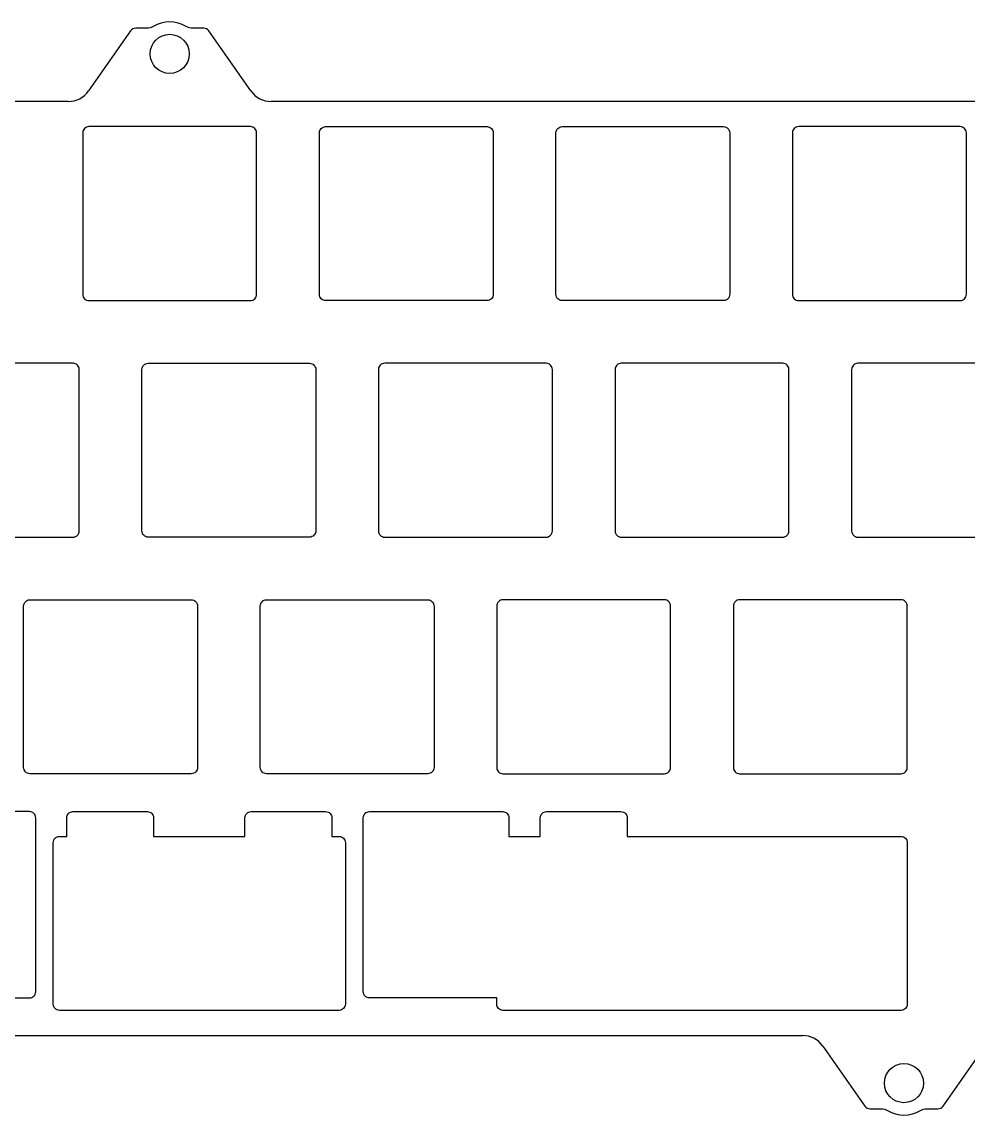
# Model space of a CAD drawing. Header units: millimetres. Extents: x 9 to 371, y 9 to 97.
# Drawn here: x 192.5 to 268.7, y 9.2 to 97.2 of the extents above; entities that cross this region are included whole.
import ezdxf

# ---------------------------------------------------------------- set-up
doc = ezdxf.new("R2010")
doc.units = ezdxf.units.MM
doc.header["$MEASUREMENT"] = 0

msp = doc.modelspace()

# ---------------------------------------------------------------- linework, layer by layer
for p, q in [((201.214, 96.523), (197.829, 91.689)), ((201.214, 96.523), (197.829, 91.689)), ((202.519, 96.736), (201.624, 96.736)), ((202.519, 96.736), (201.624, 96.736)), ((207.103, 96.736), (206.208, 96.736)), ((207.103, 96.736), (206.208, 96.736)), ((210.897, 91.689), (207.513, 96.523)), ((210.897, 91.689), (207.513, 96.523)), ((196.191, 90.836), (122.786, 90.836)), ((196.191, 90.836), (122.786, 90.836)), ((275.445, 90.836), (212.536, 90.836)), ((275.445, 90.836), (212.536, 90.836)), ((106.286, 15.636), (255.316, 15.636)), ((106.286, 15.636), (255.316, 15.636)), ((256.954, 14.783), (260.339, 9.949)), ((256.954, 14.783), (260.339, 9.949)), ((266.638, 9.949), (270.022, 14.783)), ((266.638, 9.949), (270.022, 14.783)), ((260.749, 9.736), (261.644, 9.736)), ((260.749, 9.736), (261.644, 9.736)), ((265.333, 9.736), (266.228, 9.736)), ((265.333, 9.736), (266.228, 9.736))]:
    msp.add_line(p, q)
for points in [[(211.363, 88.311, 0.414214), (210.863, 88.811), (197.863, 88.811, 0.414214), (197.363, 88.311), (197.363, 75.311, 0.414214), (197.863, 74.811), (210.863, 74.811, 0.414214), (211.363, 75.311)], [(211.363, 88.311, 0.414214), (210.863, 88.811), (197.863, 88.811, 0.414214), (197.363, 88.311), (197.363, 75.311, 0.414214), (197.863, 74.811), (210.863, 74.811, 0.414214), (211.363, 75.311)], [(230.413, 88.311), (230.413, 75.311, -0.414214), (229.913, 74.811), (216.913, 74.811, -0.414214), (216.413, 75.311), (216.413, 88.311, -0.414214), (216.913, 88.811), (229.913, 88.811, -0.414214)], [(230.413, 88.311), (230.413, 75.311, -0.414214), (229.913, 74.811), (216.913, 74.811, -0.414214), (216.413, 75.311), (216.413, 88.311, -0.414214), (216.913, 88.811), (229.913, 88.811, -0.414214)], [(235.463, 75.311), (235.463, 88.311, -0.414214), (235.963, 88.811), (248.963, 88.811, -0.414214), (249.463, 88.311), (249.463, 75.311, -0.414214), (248.963, 74.811), (235.963, 74.811, -0.414214)], [(235.463, 75.311), (235.463, 88.311, -0.414214), (235.963, 88.811), (248.963, 88.811, -0.414214), (249.463, 88.311), (249.463, 75.311, -0.414214), (248.963, 74.811), (235.963, 74.811, -0.414214)], [(268.513, 88.311, 0.414214), (268.013, 88.811), (255.013, 88.811, 0.414214), (254.513, 88.311), (254.513, 75.311, 0.414214), (255.013, 74.811), (268.013, 74.811, 0.414214), (268.513, 75.311)], [(268.513, 88.311, 0.414214), (268.013, 88.811), (255.013, 88.811, 0.414214), (254.513, 88.311), (254.513, 75.311, 0.414214), (255.013, 74.811), (268.013, 74.811, 0.414214), (268.513, 75.311)], [(196.576, 55.761, 0.414214), (197.076, 56.261), (197.076, 69.261, 0.414214), (196.576, 69.761), (183.576, 69.761, 0.414214), (183.076, 69.261), (183.076, 56.261, 0.414214), (183.576, 55.761)], [(196.576, 55.761, 0.414214), (197.076, 56.261), (197.076, 69.261, 0.414214), (196.576, 69.761), (183.576, 69.761, 0.414214), (183.076, 69.261), (183.076, 56.261, 0.414214), (183.576, 55.761)], [(215.626, 55.761), (202.626, 55.761, -0.414214), (202.126, 56.261), (202.126, 69.261, -0.414214), (202.626, 69.761), (215.626, 69.761, -0.414214), (216.126, 69.261), (216.126, 56.261, -0.414214)], [(215.626, 55.761), (202.626, 55.761, -0.414214), (202.126, 56.261), (202.126, 69.261, -0.414214), (202.626, 69.761), (215.626, 69.761, -0.414214), (216.126, 69.261), (216.126, 56.261, -0.414214)], [(235.176, 69.261, 0.414214), (234.676, 69.761), (221.676, 69.761, 0.414214), (221.176, 69.261), (221.176, 56.261, 0.414214), (221.676, 55.761), (234.676, 55.761, 0.414214), (235.176, 56.261)], [(235.176, 69.261, 0.414214), (234.676, 69.761), (221.676, 69.761, 0.414214), (221.176, 69.261), (221.176, 56.261, 0.414214), (221.676, 55.761), (234.676, 55.761, 0.414214), (235.176, 56.261)], [(253.726, 55.761, 0.414214), (254.226, 56.261), (254.226, 69.261, 0.414214), (253.726, 69.761), (240.726, 69.761, 0.414214), (240.226, 69.261), (240.226, 56.261, 0.414214), (240.726, 55.761)], [(253.726, 55.761, 0.414214), (254.226, 56.261), (254.226, 69.261, 0.414214), (253.726, 69.761), (240.726, 69.761, 0.414214), (240.226, 69.261), (240.226, 56.261, 0.414214), (240.726, 55.761)], [(273.276, 69.261, 0.414214), (272.776, 69.761), (259.776, 69.761, 0.414214), (259.276, 69.261), (259.276, 56.261, 0.414214), (259.776, 55.761), (272.776, 55.761, 0.414214), (273.276, 56.261)], [(273.276, 69.261, 0.414214), (272.776, 69.761), (259.776, 69.761, 0.414214), (259.276, 69.261), (259.276, 56.261, 0.414214), (259.776, 55.761), (272.776, 55.761, 0.414214), (273.276, 56.261)], [(193.101, 50.711), (206.101, 50.711, -0.414214), (206.601, 50.211), (206.601, 37.211, -0.414214), (206.101, 36.711), (193.101, 36.711, -0.414214), (192.601, 37.211), (192.601, 50.211, -0.414214)], [(193.101, 50.711), (206.101, 50.711, -0.414214), (206.601, 50.211), (206.601, 37.211, -0.414214), (206.101, 36.711), (193.101, 36.711, -0.414214), (192.601, 37.211), (192.601, 50.211, -0.414214)], [(211.651, 37.211), (211.651, 50.211, -0.414214), (212.151, 50.711), (225.151, 50.711, -0.414214), (225.651, 50.211), (225.651, 37.211, -0.414214), (225.151, 36.711), (212.151, 36.711, -0.414214)], [(211.651, 37.211), (211.651, 50.211, -0.414214), (212.151, 50.711), (225.151, 50.711, -0.414214), (225.651, 50.211), (225.651, 37.211, -0.414214), (225.151, 36.711), (212.151, 36.711, -0.414214)], [(244.201, 36.711, 0.414214), (244.701, 37.211), (244.701, 50.211, 0.414214), (244.201, 50.711), (231.201, 50.711, 0.414214), (230.701, 50.211), (230.701, 37.211, 0.414214), (231.201, 36.711)], [(244.201, 36.711, 0.414214), (244.701, 37.211), (244.701, 50.211, 0.414214), (244.201, 50.711), (231.201, 50.711, 0.414214), (230.701, 50.211), (230.701, 37.211, 0.414214), (231.201, 36.711)], [(249.751, 37.211, 0.414214), (250.251, 36.711), (263.251, 36.711, 0.414214), (263.751, 37.211), (263.751, 50.211, 0.414214), (263.251, 50.711), (250.251, 50.711, 0.414214), (249.751, 50.211)], [(249.751, 37.211, 0.414214), (250.251, 36.711), (263.251, 36.711, 0.414214), (263.751, 37.211), (263.751, 50.211, 0.414214), (263.251, 50.711), (250.251, 50.711, 0.414214), (249.751, 50.211)], [(193.076, 18.661, 0.414214), (193.576, 19.161), (193.576, 33.161, 0.414214), (193.076, 33.661), (187.044, 33.661, 0.414214), (186.544, 33.161), (186.544, 31.661), (174.526, 31.661), (174.526, 33.161, 0.414214), (174.026, 33.661), (163.295, 33.661, 0.414214), (162.795, 33.161), (162.795, 19.161, 0.414214), (163.295, 18.661), (168.788, 18.661), (168.788, 18.161, 0.414214), (169.288, 17.661), (187.051, 17.661, 0.414214), (187.551, 18.161), (187.551, 18.661)], [(193.076, 18.661, 0.414214), (193.576, 19.161), (193.576, 33.161, 0.414214), (193.076, 33.661), (187.044, 33.661, 0.414214), (186.544, 33.161), (186.544, 31.661), (174.526, 31.661), (174.526, 33.161, 0.414214), (174.026, 33.661), (163.295, 33.661, 0.414214), (162.795, 33.161), (162.795, 19.161, 0.414214), (163.295, 18.661), (168.788, 18.661), (168.788, 18.161, 0.414214), (169.288, 17.661), (187.051, 17.661, 0.414214), (187.551, 18.161), (187.551, 18.661)], [(203.069, 31.661), (210.42, 31.661), (210.42, 33.161, -0.414214), (210.92, 33.661), (216.92, 33.661, -0.414214), (217.42, 33.161), (217.42, 31.661), (218.007, 31.661, -0.414214), (218.507, 31.161), (218.507, 18.161, -0.414214), (218.007, 17.661), (195.482, 17.661, -0.414214), (194.982, 18.161), (194.982, 31.161, -0.414214), (195.482, 31.661), (196.069, 31.661), (196.069, 33.161, -0.414214), (196.569, 33.661), (202.569, 33.661, -0.414214), (203.069, 33.161)], [(203.069, 31.661), (210.42, 31.661), (210.42, 33.161, -0.414214), (210.92, 33.661), (216.92, 33.661, -0.414214), (217.42, 33.161), (217.42, 31.661), (218.007, 31.661, -0.414214), (218.507, 31.161), (218.507, 18.161, -0.414214), (218.007, 17.661), (195.482, 17.661, -0.414214), (194.982, 18.161), (194.982, 31.161, -0.414214), (195.482, 31.661), (196.069, 31.661), (196.069, 33.161, -0.414214), (196.569, 33.661), (202.569, 33.661, -0.414214), (203.069, 33.161)], [(231.676, 31.661), (234.201, 31.661), (234.201, 33.161, -0.414214), (234.701, 33.661), (240.701, 33.661, -0.414214), (241.201, 33.161), (241.201, 31.661), (263.251, 31.661, -0.414214), (263.751, 31.161), (263.751, 18.161, -0.414214), (263.251, 17.661), (231.201, 17.661, -0.414214), (230.701, 18.161), (230.701, 18.661), (220.445, 18.661, -0.414214), (219.945, 19.161), (219.945, 33.161, -0.414214), (220.445, 33.661), (231.176, 33.661, -0.414214), (231.676, 33.161)], [(231.676, 31.661), (234.201, 31.661), (234.201, 33.161, -0.414214), (234.701, 33.661), (240.701, 33.661, -0.414214), (241.201, 33.161), (241.201, 31.661), (263.251, 31.661, -0.414214), (263.751, 31.161), (263.751, 18.161, -0.414214), (263.251, 17.661), (231.201, 17.661, -0.414214), (230.701, 18.161), (230.701, 18.661), (220.445, 18.661, -0.414214), (219.945, 19.161), (219.945, 33.161, -0.414214), (220.445, 33.661), (231.176, 33.661, -0.414214), (231.676, 33.161)]]:
    msp.add_lwpolyline(points, format="xyb", close=True)
for centre in [(204.363, 94.673), (204.363, 94.673), (263.488, 11.798), (263.488, 11.798)]:
    msp.add_circle(centre, 1.575)
for centre, radius, start, end in [((204.363, 94.673), 2.575, 58.94176, 121.05824), ((204.363, 94.673), 2.575, 58.94176, 121.05824), ((201.624, 96.236), 0.5, 90, 145), ((201.624, 96.236), 0.5, 90, 145), ((207.103, 96.236), 0.5, 35, 90), ((207.103, 96.236), 0.5, 35, 90), ((196.191, 92.836), 2, 270, 325), ((196.191, 92.836), 2, 270, 325), ((212.536, 92.836), 2, 215, 270), ((212.536, 92.836), 2, 215, 270), ((255.316, 13.636), 2, 35, 90), ((255.316, 13.636), 2, 35, 90), ((260.749, 10.236), 0.5, 215, 270), ((260.749, 10.236), 0.5, 215, 270), ((266.228, 10.236), 0.5, 270, 325), ((266.228, 10.236), 0.5, 270, 325), ((263.488, 11.798), 2.575, 238.94176, 301.05824), ((263.488, 11.798), 2.575, 238.94176, 301.05824)]:
    msp.add_arc(centre, radius, start, end)
for points, knots in [([(203.035, 96.879), (202.966, 96.838), (202.895, 96.791), (202.692, 96.736), (202.6, 96.736), (202.519, 96.736)], [-0.05014064, -0.05014064, -0.05014064, -0.05014064, -0.02426052, -0.02426052, 0, 0, 0, 0]), ([(203.035, 96.879), (202.966, 96.838), (202.895, 96.791), (202.692, 96.736), (202.6, 96.736), (202.519, 96.736)], [-0.05014064, -0.05014064, -0.05014064, -0.05014064, -0.02426052, -0.02426052, 0, 0, 0, 0]), ([(206.208, 96.736), (206.127, 96.736), (206.035, 96.736), (205.832, 96.791), (205.761, 96.838), (205.692, 96.879)], [-0.04674166, -0.04674166, -0.04674166, -0.04674166, -0.02412574, -0.02412574, 0, 0, 0, 0]), ([(206.208, 96.736), (206.127, 96.736), (206.035, 96.736), (205.832, 96.791), (205.761, 96.838), (205.692, 96.879)], [-0.04674166, -0.04674166, -0.04674166, -0.04674166, -0.02412574, -0.02412574, 0, 0, 0, 0]), ([(261.644, 9.736), (261.725, 9.736), (261.817, 9.736), (262.02, 9.681), (262.091, 9.634), (262.16, 9.593)], [-0.04674166, -0.04674166, -0.04674166, -0.04674166, -0.02412574, -0.02412574, 0, 0, 0, 0]), ([(261.644, 9.736), (261.725, 9.736), (261.817, 9.736), (262.02, 9.681), (262.091, 9.634), (262.16, 9.593)], [-0.04674166, -0.04674166, -0.04674166, -0.04674166, -0.02412574, -0.02412574, 0, 0, 0, 0]), ([(264.817, 9.593), (264.886, 9.634), (264.957, 9.681), (265.16, 9.736), (265.252, 9.736), (265.333, 9.736)], [-0.05014064, -0.05014064, -0.05014064, -0.05014064, -0.02426052, -0.02426052, 0, 0, 0, 0]), ([(264.817, 9.593), (264.886, 9.634), (264.957, 9.681), (265.16, 9.736), (265.252, 9.736), (265.333, 9.736)], [-0.05014064, -0.05014064, -0.05014064, -0.05014064, -0.02426052, -0.02426052, 0, 0, 0, 0])]:
    msp.add_open_spline(points, degree=3, knots=knots)

doc.saveas('drawing.dxf')
